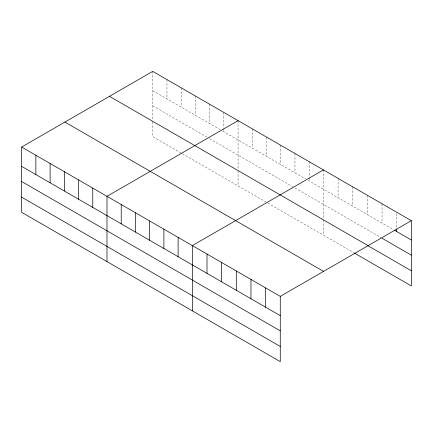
<?xml version="1.0" encoding="UTF-8"?>
<svg xmlns="http://www.w3.org/2000/svg" width="433" height="433" viewBox="0 0 433 433"><rect width="100%" height="100%" fill="white"/><g stroke="black" fill="none" stroke-linecap="round" stroke-linejoin="round"><path stroke-width="0.32" stroke-dasharray="2.17 1.62" d="M152.73 90.686L220.435 129.776M222.714 131.091L305.779 179.046M308.058 180.361L393.316 229.582M152.73 105.847L208.489 138.04M209.626 138.695L292.697 186.655M294.97 187.971L380.91 237.587M181.178 153.06L152.73 136.639L152.73 121.473M182.315 153.72L266.522 202.335M267.659 202.99L353.858 252.758M396.693 213.556L396.693 227.541M382.041 203.759L382.041 223.076M367.384 195.299L367.384 214.616M352.727 186.839L352.727 206.151M338.076 178.38L338.076 197.692M323.419 169.915L323.419 218.719M323.419 220.018L323.419 235.184M309.194 161.704L309.194 177.021M309.194 177.687L309.194 181.021M294.97 153.493L294.97 172.805M280.746 145.282L280.746 164.594M266.522 137.066L266.522 156.383M252.298 128.855L252.298 148.173M238.074 120.645L238.074 169.444M238.074 170.748L238.074 185.909M223.85 112.434L223.85 127.751M223.85 128.417L223.85 131.746M209.626 104.218L209.626 123.535M195.402 96.007L195.402 115.319M181.178 87.796L181.178 107.108M166.954 79.585L166.954 98.897M152.73 71.369L152.73 120.174"/><path stroke-width="0.65" d="M280.27 330.839L280.27 296.361L21.65 147.052L21.65 212.316L280.27 361.631L280.27 330.839L21.65 181.53M354.421 253.083L411.35 285.948L411.35 220.684L152.73 71.369L21.65 147.052M238.074 120.645L106.994 196.322L106.994 261.592M323.419 169.915L192.339 245.598L192.339 310.862M280.27 296.361L411.35 220.684M394.441 230.237L411.35 239.996M382.041 238.242L411.35 255.161M109.473 96.343L368.093 245.657M367.947 245.727L411.35 270.787M64.907 122.074L323.527 271.388M21.65 166.364L280.27 315.673M21.65 197.15L280.27 346.465M396.693 228.873L396.693 231.536M265.613 287.902L265.613 307.214M250.961 279.442L250.961 298.754M236.304 270.977L236.304 290.294M221.647 262.517L221.647 281.834M206.996 254.057L206.996 273.369M178.115 237.381L178.115 256.699M163.891 229.171L163.891 248.488M149.666 220.96L149.666 240.272M135.442 212.749L135.442 232.061M121.218 204.533L121.218 223.85M92.77 188.111L92.77 207.423M78.546 179.901L78.546 199.212M64.322 171.684L64.322 191.002M50.098 163.474L50.098 182.786M35.874 155.263L35.874 174.575"/></g></svg>
